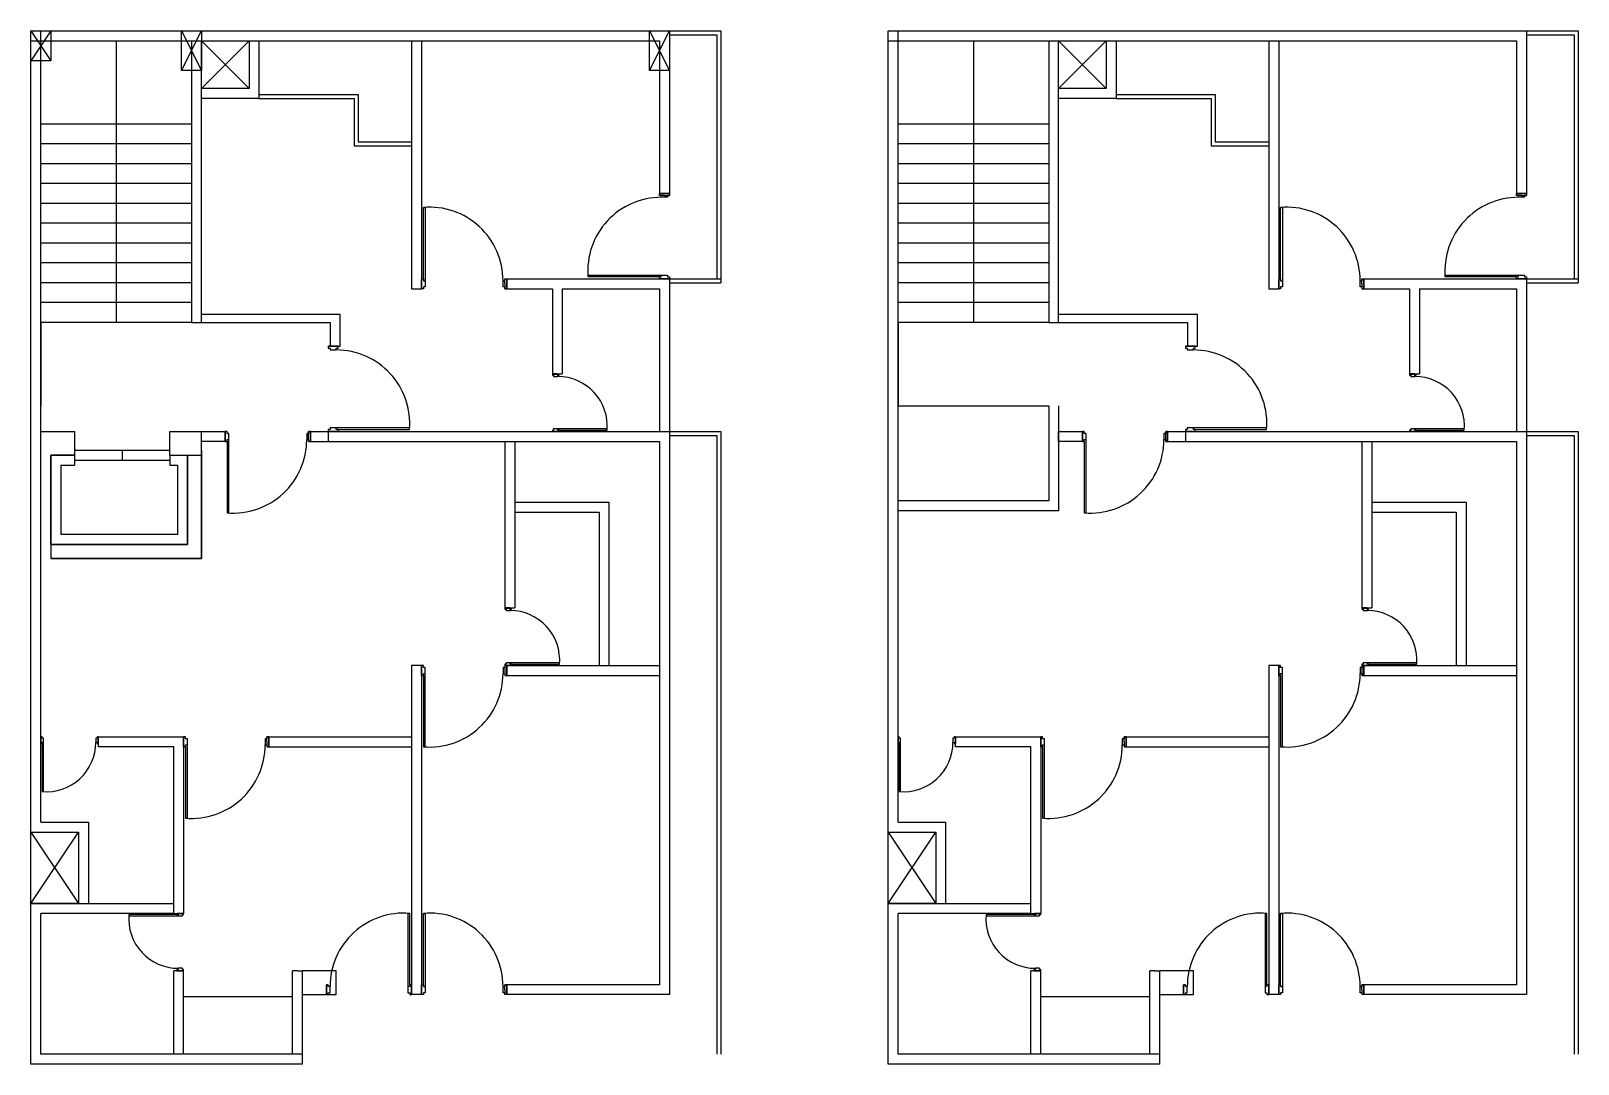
# Model space of a CAD drawing. Header units: inches. Extents: x -1 to 3117, y -477 to 446.
# Drawn here: x 940 to 1721, y -202 to 319 of the extents above; entities that cross this region are included whole.
import ezdxf

# ---------------------------------------------------------------- set-up
doc = ezdxf.new("R2010")
doc.units = ezdxf.units.IN
doc.header["$MEASUREMENT"] = 0

msp = doc.modelspace()

# ---------------------------------------------------------------- linework, layer by layer
for p, q in [((940.35, -201.76), (940.35, 319.24)), ((940.35, 319.24), (1288.35, 319.24)), ((940.35, 319.24), (950.35, 319.24)), ((940.35, 304.24), (940.35, 319.24)), ((950.35, 319.24), (940.35, 304.24)), ((940.35, 319.24), (950.35, 304.24)), ((940.35, 314.24), (1257.35, 314.24)), ((945.35, -79.76), (945.35, 319.24)), ((945.35, 314.24), (1021.35, 314.24)), ((950.35, 319.24), (950.35, 304.24)), ((983.35, 314.24), (983.35, 172.24)), ((1016.35, 319.24), (1026.35, 319.24)), ((1016.35, 299.24), (1016.35, 319.24)), ((1016.35, 319.24), (1026.35, 299.24)), ((1016.35, 299.24), (1026.35, 319.24)), ((1021.35, 314.24), (1021.35, 172.24)), ((1026.35, 319.24), (1026.35, 299.24)), ((1026.35, 172.24), (1026.35, 314.24)), ((1026.35, 314.24), (1050.35, 314.24)), ((1026.35, 290.24), (1026.35, 314.24)), ((1026.35, 290.24), (1050.35, 314.24)), ((1026.35, 314.24), (1050.35, 290.24)), ((1050.35, 314.24), (1050.35, 290.24)), ((1055.35, 314.24), (1055.35, 285.24)), ((1132.35, 314.24), (1132.35, 189.24)), ((1137.35, 314.24), (1137.35, 194.24)), ((1252.35, 319.24), (1262.35, 319.24)), ((1252.35, 299.24), (1252.35, 319.24)), ((1252.35, 319.24), (1262.35, 299.24)), ((1252.35, 299.24), (1262.35, 319.24)), ((1257.35, 314.24), (1257.35, 236.24)), ((1262.35, 319.24), (1262.35, 236.24)), ((1262.35, 319.24), (1262.35, 299.24)), ((1262.35, 317.24), (1286.35, 317.24)), ((1286.35, 317.24), (1286.35, 194.24)), ((1288.35, 319.24), (1288.35, 192.24)), ((1372.69, -201.76), (1372.69, 319.24)), ((1372.69, 319.24), (1720.69, 319.24)), ((1372.69, 314.24), (1689.69, 314.24)), ((1377.69, -79.76), (1377.69, 319.24)), ((1377.69, 314.24), (1453.69, 314.24)), ((1415.69, 314.24), (1415.69, 172.24)), ((1453.69, 314.24), (1453.69, 172.24)), ((1458.69, 172.24), (1458.69, 314.24)), ((1458.69, 314.24), (1482.69, 314.24)), ((1458.69, 290.24), (1458.69, 314.24)), ((1458.69, 290.24), (1482.69, 314.24)), ((1458.69, 314.24), (1482.69, 290.24)), ((1482.69, 314.24), (1482.69, 290.24)), ((1487.69, 314.24), (1487.69, 285.24)), ((1564.69, 314.24), (1564.69, 189.24)), ((1569.69, 314.24), (1569.69, 194.24)), ((1689.69, 314.24), (1689.69, 236.24)), ((1694.69, 319.24), (1694.69, 236.24)), ((1694.69, 317.24), (1718.69, 317.24)), ((1718.69, 317.24), (1718.69, 194.24)), ((1720.69, 319.24), (1720.69, 192.24)), ((950.35, 304.24), (940.35, 304.24)), ((1026.35, 299.24), (1016.35, 299.24)), ((1262.35, 299.24), (1252.35, 299.24)), ((1050.35, 290.24), (1026.35, 290.24)), ((1482.69, 290.24), (1458.69, 290.24)), ((1055.35, 285.24), (1026.35, 285.24)), ((1055.35, 287.24), (1105.35, 287.24)), ((1055.35, 285.24), (1103.35, 285.24)), ((1103.35, 285.24), (1103.35, 261.24)), ((1105.35, 287.24), (1105.35, 263.24)), ((1487.69, 285.24), (1458.69, 285.24)), ((1487.69, 287.24), (1537.69, 287.24)), ((1487.69, 285.24), (1535.69, 285.24)), ((1535.69, 285.24), (1535.69, 261.24)), ((1537.69, 287.24), (1537.69, 263.24)), ((1021.35, 272.24), (945.35, 272.24)), ((1453.69, 272.24), (1377.69, 272.24)), ((1021.35, 262.24), (945.35, 262.24)), ((1103.35, 261.24), (1132.35, 261.24)), ((1105.35, 263.24), (1132.35, 263.24)), ((1453.69, 262.24), (1377.69, 262.24)), ((1535.69, 261.24), (1564.69, 261.24)), ((1537.69, 263.24), (1564.69, 263.24)), ((1021.35, 252.24), (945.35, 252.24)), ((1453.69, 252.24), (1377.69, 252.24)), ((1021.35, 242.24), (945.35, 242.24)), ((1453.69, 242.24), (1377.69, 242.24)), ((1259.85, 236.24), (1257.35, 236.24)), ((1259.85, 236.24), (1262.35, 236.24)), ((1692.19, 236.24), (1689.69, 236.24)), ((1692.19, 236.24), (1694.69, 236.24)), ((1021.35, 232.24), (945.35, 232.24)), ((1453.69, 232.24), (1377.69, 232.24)), ((1021.35, 222.24), (945.35, 222.24)), ((1453.69, 222.24), (1377.69, 222.24)), ((1021.35, 212.24), (945.35, 212.24)), ((1453.69, 212.24), (1377.69, 212.24)), ((1021.35, 202.24), (945.35, 202.24)), ((1453.69, 202.24), (1377.69, 202.24)), ((1021.35, 192.24), (945.35, 192.24)), ((1132.35, 189.24), (1137.35, 189.24)), ((1137.35, 194.24), (1137.35, 189.24)), ((1179.35, 194.24), (1257.35, 194.24)), ((1179.35, 191.74), (1179.35, 194.24)), ((1179.35, 191.74), (1179.35, 189.24)), ((1179.35, 189.24), (1203.35, 189.24)), ((1203.35, 189.24), (1203.35, 146.24)), ((1208.35, 189.24), (1257.35, 189.24)), ((1208.35, 189.24), (1208.35, 146.24)), ((1257.35, 194.24), (1288.35, 194.24)), ((1257.35, 189.24), (1257.35, 117.24)), ((1262.35, 194.24), (1262.35, -166.76)), ((1262.35, 192.24), (1288.35, 192.24)), ((1453.69, 192.24), (1377.69, 192.24)), ((1564.69, 189.24), (1569.69, 189.24)), ((1569.69, 194.24), (1569.69, 189.24)), ((1611.69, 194.24), (1689.69, 194.24)), ((1611.69, 191.74), (1611.69, 194.24)), ((1611.69, 191.74), (1611.69, 189.24)), ((1611.69, 189.24), (1635.69, 189.24)), ((1635.69, 189.24), (1635.69, 146.24)), ((1640.69, 189.24), (1689.69, 189.24)), ((1640.69, 189.24), (1640.69, 146.24)), ((1689.69, 194.24), (1720.69, 194.24)), ((1689.69, 189.24), (1689.69, 117.24)), ((1694.69, 194.24), (1694.69, -166.76)), ((1694.69, 192.24), (1720.69, 192.24)), ((1021.35, 182.24), (945.35, 182.24)), ((1453.69, 182.24), (1377.69, 182.24)), ((1021.35, 172.24), (945.35, 172.24)), ((945.35, 172.24), (945.35, 130.24)), ((1021.35, 172.24), (1026.35, 172.24)), ((1096.35, 176.24), (1026.35, 176.24)), ((1026.35, 172.24), (1091.35, 172.24)), ((1091.35, 172.24), (1091.35, 160.24)), ((1096.35, 160.24), (1096.35, 176.24)), ((1453.69, 172.24), (1377.69, 172.24)), ((1377.69, 172.24), (1377.69, 130.24)), ((1453.69, 172.24), (1458.69, 172.24)), ((1528.69, 176.24), (1458.69, 176.24)), ((1458.69, 172.24), (1523.69, 172.24)), ((1523.69, 172.24), (1523.69, 160.24)), ((1528.69, 160.24), (1528.69, 176.24)), ((1091.35, 160.24), (1096.35, 160.24)), ((1523.69, 160.24), (1528.69, 160.24)), ((1205.85, 146.24), (1203.35, 146.24)), ((1203.35, 146.2), (1206.72, 146.2)), ((1203.35, 146.2), (1203.35, 145.57)), ((1203.35, 145.57), (1203.98, 145.57)), ((1206.72, 146.2), (1203.54, 146.2)), ((1203.98, 145.57), (1203.98, 144.93)), ((1203.98, 144.93), (1206.08, 144.93)), ((1205.85, 146.24), (1208.35, 146.24)), ((1206.08, 144.93), (1206.08, 145.57)), ((1206.08, 145.57), (1206.72, 145.57)), ((1206.72, 145.57), (1206.72, 146.2)), ((1638.19, 146.24), (1635.69, 146.24)), ((1635.69, 146.2), (1639.06, 146.2)), ((1635.69, 146.2), (1635.69, 145.57)), ((1635.69, 145.57), (1636.33, 145.57)), ((1639.06, 146.2), (1635.89, 146.2)), ((1636.33, 145.57), (1636.33, 144.93)), ((1636.33, 144.93), (1638.43, 144.93)), ((1638.19, 146.24), (1640.69, 146.24)), ((1638.43, 144.93), (1638.43, 145.57)), ((1638.43, 145.57), (1639.06, 145.57)), ((1639.06, 145.57), (1639.06, 146.2)), ((1377.69, 130.24), (1453.69, 130.24)), ((1453.69, 130.24), (1453.69, 82.24)), ((1458.69, 130.24), (1458.69, 77.24)), ((945.35, 117.24), (962.35, 117.24)), ((962.35, 117.24), (962.35, 105.24)), ((1010.32, 105.24), (1010.32, 117.24)), ((1010.32, 117.24), (1019.35, 117.24)), ((1019.35, 117.24), (1026.35, 117.24)), ((1026.35, 117.24), (1038.35, 117.24)), ((1038.35, 117.24), (1038.35, 112.24)), ((1080.35, 117.24), (1288.35, 117.24)), ((1080.35, 112.24), (1080.35, 117.24)), ((1090.26, 117.24), (1090.26, 112.24)), ((1203.98, 117.87), (1203.35, 117.87)), ((1203.35, 117.87), (1203.35, 117.24)), ((1208.35, 117.24), (1203.35, 117.24)), ((1206.72, 117.24), (1203.35, 117.24)), ((1203.35, 117.24), (1206.52, 117.24)), ((1206.08, 118.51), (1203.98, 118.51)), ((1203.98, 118.51), (1203.98, 117.87)), ((1206.08, 117.87), (1206.08, 118.51)), ((1230.97, 118.51), (1206.08, 118.51)), ((1206.72, 117.87), (1206.08, 117.87)), ((1206.72, 117.24), (1206.72, 117.87)), ((1206.72, 117.87), (1230.97, 117.87)), ((1230.97, 117.87), (1230.97, 118.51)), ((1288.35, 117.24), (1288.35, -196.76)), ((1458.69, 112.24), (1458.69, 117.24)), ((1458.69, 117.24), (1470.69, 117.24)), ((1470.69, 117.24), (1470.69, 112.24)), ((1512.69, 117.24), (1720.69, 117.24)), ((1512.69, 112.24), (1512.69, 117.24)), ((1522.61, 117.24), (1522.61, 112.24)), ((1636.33, 117.87), (1635.69, 117.87)), ((1635.69, 117.87), (1635.69, 117.24)), ((1640.69, 117.24), (1635.69, 117.24)), ((1639.06, 117.24), (1635.69, 117.24)), ((1635.69, 117.24), (1638.87, 117.24)), ((1638.43, 118.51), (1636.33, 118.51)), ((1636.33, 118.51), (1636.33, 117.87)), ((1638.43, 117.87), (1638.43, 118.51)), ((1663.31, 118.51), (1638.43, 118.51)), ((1639.06, 117.87), (1638.43, 117.87)), ((1639.06, 117.24), (1639.06, 117.87)), ((1639.06, 117.87), (1663.31, 117.87)), ((1663.31, 117.87), (1663.31, 118.51)), ((1720.69, 117.24), (1720.69, -196.76)), ((1038.35, 112.24), (1026.35, 112.24)), ((1080.35, 112.24), (1257.35, 112.24)), ((1179.35, 112.24), (1179.35, 28.24)), ((1184.35, 112.24), (1184.35, 28.24)), ((1257.35, 112.24), (1257.35, -161.76)), ((1262.35, 115.24), (1286.35, 115.24)), ((1286.35, 115.24), (1286.35, -196.76)), ((1470.69, 112.24), (1458.69, 112.24)), ((1512.69, 112.24), (1689.69, 112.24)), ((1611.69, 112.24), (1611.69, 28.24)), ((1616.69, 112.24), (1616.69, 28.24)), ((1689.69, 112.24), (1689.69, -161.76)), ((1694.69, 115.24), (1718.69, 115.24)), ((1718.69, 115.24), (1718.69, -196.76)), ((962.35, 105.24), (950.35, 105.24)), ((962.35, 107.87), (1010.32, 107.87)), ((962.35, 105.24), (962.35, 100.24)), ((962.35, 102.74), (1010.32, 102.74)), ((986.33, 107.87), (986.33, 102.74)), ((1010.32, 105.24), (1026.35, 105.24)), ((1010.32, 105.24), (1010.32, 100.24)), ((1019.35, 60.23), (1019.35, 105.24)), ((1026.35, 107.87), (1026.35, 53.23)), ((955.35, 100.24), (962.35, 100.24)), ((955.35, 100.24), (955.35, 65.23)), ((1010.32, 100.24), (1014.35, 100.24)), ((1014.35, 100.24), (1014.35, 65.23)), ((1453.69, 82.24), (1377.69, 82.24)), ((1458.69, 77.24), (1377.69, 77.24)), ((1014.35, 65.23), (955.35, 65.23)), ((950.35, 60.23), (1019.35, 60.23)), ((1026.35, 53.23), (950.35, 53.23)), ((1181.85, 28.24), (1179.35, 28.24)), ((1179.35, 28.2), (1182.72, 28.2)), ((1179.35, 28.2), (1179.35, 27.57)), ((1179.35, 27.57), (1179.98, 27.57)), ((1182.72, 28.2), (1179.54, 28.2)), ((1179.98, 27.57), (1179.98, 26.93)), ((1179.98, 26.93), (1182.08, 26.93)), ((1181.85, 28.24), (1184.35, 28.24)), ((1182.08, 26.93), (1182.08, 27.57)), ((1182.08, 27.57), (1182.72, 27.57)), ((1182.72, 27.57), (1182.72, 28.2)), ((1614.19, 28.24), (1611.69, 28.24)), ((1611.69, 28.2), (1615.06, 28.2)), ((1611.69, 28.2), (1611.69, 27.57)), ((1611.69, 27.57), (1612.33, 27.57)), ((1615.06, 28.2), (1611.89, 28.2)), ((1612.33, 27.57), (1612.33, 26.93)), ((1612.33, 26.93), (1614.43, 26.93)), ((1614.19, 28.24), (1616.69, 28.24)), ((1614.43, 26.93), (1614.43, 27.57)), ((1614.43, 27.57), (1615.06, 27.57)), ((1615.06, 27.57), (1615.06, 28.2)), ((1182.08, 0.51), (1179.98, 0.51)), ((1179.98, 0.51), (1179.98, -0.13)), ((1182.08, -0.13), (1182.08, 0.51)), ((1206.97, 0.51), (1182.08, 0.51)), ((1206.97, -0.13), (1206.97, 0.51)), ((1614.43, 0.51), (1612.33, 0.51)), ((1612.33, 0.51), (1612.33, -0.13)), ((1614.43, -0.13), (1614.43, 0.51)), ((1639.31, 0.51), (1614.43, 0.51)), ((1639.31, -0.13), (1639.31, 0.51)), ((1132.35, -0.76), (1132.35, -166.76)), ((1137.35, -0.76), (1132.35, -0.76)), ((1137.35, -0.76), (1137.35, -166.76)), ((1179.98, -0.13), (1179.35, -0.13)), ((1179.35, -0.13), (1179.35, -0.76)), ((1179.35, -0.76), (1257.35, -0.76)), ((1179.35, -0.76), (1179.35, -5.76)), ((1182.72, -0.76), (1179.35, -0.76)), ((1179.35, -0.76), (1182.52, -0.76)), ((1179.35, -5.76), (1257.35, -5.76)), ((1182.72, -0.13), (1182.08, -0.13)), ((1182.72, -0.76), (1182.72, -0.13)), ((1182.72, -0.13), (1206.97, -0.13)), ((1564.69, -0.76), (1564.69, -166.76)), ((1569.69, -0.76), (1564.69, -0.76)), ((1569.69, -0.76), (1569.69, -166.76)), ((1612.33, -0.13), (1611.69, -0.13)), ((1611.69, -0.13), (1611.69, -0.76)), ((1611.69, -0.76), (1689.69, -0.76)), ((1611.69, -0.76), (1611.69, -5.76)), ((1615.06, -0.76), (1611.69, -0.76)), ((1611.69, -0.76), (1614.87, -0.76)), ((1611.69, -5.76), (1689.69, -5.76)), ((1615.06, -0.13), (1614.43, -0.13)), ((1615.06, -0.76), (1615.06, -0.13)), ((1615.06, -0.13), (1639.31, -0.13)), ((945.35, -40.13), (945.35, -36.76)), ((945.98, -36.76), (945.35, -36.76)), ((945.35, -36.76), (945.35, -39.94)), ((945.98, -37.4), (945.98, -36.76)), ((946.62, -37.4), (945.98, -37.4)), ((946.62, -39.5), (946.62, -37.4)), ((973.68, -37.4), (973.04, -37.4)), ((973.04, -37.4), (973.04, -39.5)), ((974.31, -36.76), (973.68, -36.76)), ((973.68, -36.76), (973.68, -37.4)), ((974.31, -36.76), (974.31, -40.13)), ((974.31, -40.13), (974.31, -36.96)), ((974.35, -36.76), (1017.35, -36.76)), ((974.35, -41.76), (974.35, -36.76)), ((1017.35, -36.76), (1017.35, -125.76)), ((1059.35, -36.76), (1132.35, -36.76)), ((1059.35, -39.26), (1059.35, -36.76)), ((1377.69, -40.13), (1377.69, -36.76)), ((1378.33, -36.76), (1377.69, -36.76)), ((1377.69, -36.76), (1377.69, -39.94)), ((1378.33, -37.4), (1378.33, -36.76)), ((1378.96, -37.4), (1378.33, -37.4)), ((1378.96, -39.5), (1378.96, -37.4)), ((1406.02, -37.4), (1405.39, -37.4)), ((1405.39, -37.4), (1405.39, -39.5)), ((1406.66, -36.76), (1406.02, -36.76)), ((1406.02, -36.76), (1406.02, -37.4)), ((1406.66, -36.76), (1406.66, -40.13)), ((1406.66, -40.13), (1406.66, -36.96)), ((1406.69, -36.76), (1449.69, -36.76)), ((1406.69, -41.76), (1406.69, -36.76)), ((1449.69, -36.76), (1449.69, -125.76)), ((1491.69, -36.76), (1564.69, -36.76)), ((1491.69, -39.26), (1491.69, -36.76)), ((945.35, -40.13), (945.98, -40.13)), ((945.98, -40.13), (945.98, -39.5)), ((945.98, -39.5), (946.62, -39.5)), ((945.98, -40.13), (945.98, -64.38)), ((946.62, -64.38), (946.62, -39.5)), ((973.04, -39.5), (973.68, -39.5)), ((973.68, -39.5), (973.68, -40.13)), ((973.68, -40.13), (974.31, -40.13)), ((1012.35, -41.76), (974.35, -41.76)), ((1012.35, -125.76), (1012.35, -41.76)), ((1059.35, -39.26), (1059.35, -41.76)), ((1059.35, -41.76), (1132.35, -41.76)), ((1377.69, -40.13), (1378.33, -40.13)), ((1378.33, -40.13), (1378.33, -39.5)), ((1378.33, -39.5), (1378.96, -39.5)), ((1378.33, -40.13), (1378.33, -64.38)), ((1378.96, -64.38), (1378.96, -39.5)), ((1405.39, -39.5), (1406.02, -39.5)), ((1406.02, -39.5), (1406.02, -40.13)), ((1406.02, -40.13), (1406.66, -40.13)), ((1444.69, -41.76), (1406.69, -41.76)), ((1444.69, -125.76), (1444.69, -41.76)), ((1491.69, -39.26), (1491.69, -41.76)), ((1491.69, -41.76), (1564.69, -41.76)), ((945.98, -64.38), (946.62, -64.38)), ((1378.33, -64.38), (1378.96, -64.38)), ((940.35, -84.76), (964.35, -84.76)), ((940.35, -120.76), (940.35, -84.76)), ((940.35, -84.76), (940.35, -84.76)), ((940.35, -84.76), (964.35, -120.76)), ((940.35, -120.76), (964.35, -84.76)), ((945.35, -79.76), (969.35, -79.76)), ((964.35, -84.76), (964.35, -120.76)), ((969.35, -79.76), (969.35, -120.76)), ((1372.69, -84.76), (1396.69, -84.76)), ((1372.69, -120.76), (1372.69, -84.76)), ((1372.69, -84.76), (1372.69, -84.76)), ((1372.69, -84.76), (1396.69, -120.76)), ((1372.69, -120.76), (1396.69, -84.76)), ((1377.69, -79.76), (1401.69, -79.76)), ((1396.69, -84.76), (1396.69, -120.76)), ((1401.69, -79.76), (1401.69, -120.76)), ((940.35, -120.76), (964.35, -120.76)), ((964.35, -120.76), (940.35, -120.76)), ((964.35, -120.76), (1012.35, -120.76)), ((1372.69, -120.76), (1396.69, -120.76)), ((1396.69, -120.76), (1372.69, -120.76)), ((1396.69, -120.76), (1444.69, -120.76)), ((945.35, -196.76), (945.35, -125.76)), ((1012.35, -125.76), (945.35, -125.76)), ((1013.98, -126.4), (989.73, -126.4)), ((989.73, -126.4), (989.73, -127.03)), ((989.73, -127.03), (1014.61, -127.03)), ((1012.35, -125.76), (1017.35, -125.76)), ((1013.98, -125.76), (1017.35, -125.76)), ((1013.98, -125.76), (1013.98, -126.4)), ((1013.98, -126.4), (1014.61, -126.4)), ((1017.35, -125.76), (1014.17, -125.76)), ((1014.61, -126.4), (1014.61, -127.03)), ((1014.61, -127.03), (1016.71, -127.03)), ((1016.71, -127.03), (1016.71, -126.4)), ((1016.71, -126.4), (1017.35, -126.4)), ((1017.35, -126.4), (1017.35, -125.76)), ((1377.69, -196.76), (1377.69, -125.76)), ((1444.69, -125.76), (1377.69, -125.76)), ((1446.32, -126.4), (1422.07, -126.4)), ((1422.07, -126.4), (1422.07, -127.03)), ((1422.07, -127.03), (1446.96, -127.03)), ((1444.69, -125.76), (1449.69, -125.76)), ((1446.32, -125.76), (1449.69, -125.76)), ((1446.32, -125.76), (1446.32, -126.4)), ((1446.32, -126.4), (1446.96, -126.4)), ((1449.69, -125.76), (1446.52, -125.76)), ((1446.96, -126.4), (1446.96, -127.03)), ((1446.96, -127.03), (1449.06, -127.03)), ((1449.06, -127.03), (1449.06, -126.4)), ((1449.06, -126.4), (1449.69, -126.4)), ((1449.69, -126.4), (1449.69, -125.76)), ((1012.35, -196.76), (1012.35, -154.76)), ((1014.85, -154.76), (1012.35, -154.76)), ((1014.61, -154.1), (1013.98, -154.1)), ((1013.98, -154.1), (1013.98, -154.73)), ((1017.35, -154.73), (1013.98, -154.73)), ((1013.98, -154.73), (1017.15, -154.73)), ((1016.71, -153.46), (1014.61, -153.46)), ((1014.61, -153.46), (1014.61, -154.1)), ((1014.85, -154.76), (1017.35, -154.76)), ((1016.71, -154.1), (1016.71, -153.46)), ((1017.35, -154.1), (1016.71, -154.1)), ((1017.35, -154.73), (1017.35, -154.1)), ((1017.35, -196.76), (1017.35, -154.76)), ((1072.35, -196.76), (1072.35, -154.76)), ((1074.85, -154.76), (1072.35, -154.76)), ((1074.85, -154.76), (1077.35, -154.76)), ((1077.35, -201.76), (1077.35, -154.76)), ((1094.35, -154.76), (1077.35, -154.76)), ((1094.35, -166.76), (1094.35, -154.76)), ((1444.69, -196.76), (1444.69, -154.76)), ((1447.19, -154.76), (1444.69, -154.76)), ((1446.96, -154.1), (1446.32, -154.1)), ((1446.32, -154.1), (1446.32, -154.73)), ((1449.69, -154.73), (1446.32, -154.73)), ((1446.32, -154.73), (1449.5, -154.73)), ((1449.06, -153.46), (1446.96, -153.46)), ((1446.96, -153.46), (1446.96, -154.1)), ((1447.19, -154.76), (1449.69, -154.76)), ((1449.06, -154.1), (1449.06, -153.46)), ((1449.69, -154.1), (1449.06, -154.1)), ((1449.69, -154.73), (1449.69, -154.1)), ((1449.69, -196.76), (1449.69, -154.76)), ((1504.69, -196.76), (1504.69, -154.76)), ((1507.19, -154.76), (1504.69, -154.76)), ((1507.19, -154.76), (1509.69, -154.76)), ((1509.69, -201.76), (1509.69, -154.76)), ((1526.69, -154.76), (1509.69, -154.76)), ((1526.69, -166.76), (1526.69, -154.76)), ((1257.35, -161.76), (1179.35, -161.76)), ((1179.35, -164.26), (1179.35, -161.76)), ((1689.69, -161.76), (1611.69, -161.76)), ((1611.69, -164.26), (1611.69, -161.76)), ((1017.35, -167.66), (1072.35, -167.66)), ((1077.35, -166.76), (1094.35, -166.76)), ((1137.35, -166.76), (1132.35, -166.76)), ((1179.35, -164.26), (1179.35, -166.76)), ((1262.35, -166.76), (1179.35, -166.76)), ((1449.69, -167.66), (1504.69, -167.66)), ((1509.69, -166.76), (1526.69, -166.76)), ((1569.69, -166.76), (1564.69, -166.76)), ((1611.69, -164.26), (1611.69, -166.76)), ((1694.69, -166.76), (1611.69, -166.76)), ((1077.35, -201.76), (940.35, -201.76)), ((1077.35, -196.76), (945.35, -196.76)), ((1509.69, -201.76), (1372.69, -201.76)), ((1509.69, -196.76), (1377.69, -196.76))]:
    msp.add_line(p, q)
at = {"color": 32, "true_color": 0xcd6928}
for p, q in [((1262.35, 237.24), (1257.35, 237.24)), ((1257.35, 236.29), (1257.35, 237.24)), ((1257.35, 237.24), (1262.06, 237.24)), ((1258.29, 236.29), (1257.35, 236.29)), ((1258.29, 235.35), (1258.29, 236.29)), ((1261.4, 235.35), (1258.29, 235.35)), ((1262.35, 236.29), (1261.4, 236.29)), ((1261.4, 236.29), (1261.4, 235.35)), ((1262.35, 237.24), (1262.35, 236.29)), ((1694.69, 237.24), (1689.69, 237.24)), ((1689.69, 236.29), (1689.69, 237.24)), ((1689.69, 237.24), (1694.4, 237.24)), ((1690.63, 236.29), (1689.69, 236.29)), ((1690.63, 235.35), (1690.63, 236.29)), ((1693.75, 235.35), (1690.63, 235.35)), ((1694.69, 236.29), (1693.75, 236.29)), ((1693.75, 236.29), (1693.75, 235.35)), ((1694.69, 237.24), (1694.69, 236.29)), ((1138.29, 194.24), (1138.29, 230.24)), ((1138.29, 230.24), (1139.23, 230.24)), ((1139.23, 230.24), (1139.23, 193.29)), ((1570.63, 194.24), (1570.63, 230.24)), ((1570.63, 230.24), (1571.58, 230.24)), ((1571.58, 230.24), (1571.58, 193.29)), ((1221.35, 195.18), (1221.35, 196.12)), ((1221.35, 196.12), (1258.29, 196.12)), ((1257.35, 195.18), (1221.35, 195.18)), ((1257.35, 194.24), (1257.35, 195.18)), ((1257.35, 195.18), (1258.29, 195.18)), ((1258.29, 195.18), (1258.29, 196.12)), ((1258.29, 196.12), (1261.4, 196.12)), ((1261.4, 196.12), (1261.4, 195.18)), ((1261.4, 195.18), (1262.35, 195.18)), ((1262.35, 195.18), (1262.35, 194.24)), ((1653.69, 195.18), (1653.69, 196.12)), ((1653.69, 196.12), (1690.63, 196.12)), ((1689.69, 195.18), (1653.69, 195.18)), ((1689.69, 194.24), (1689.69, 195.18)), ((1689.69, 195.18), (1690.63, 195.18)), ((1690.63, 195.18), (1690.63, 196.12)), ((1690.63, 196.12), (1693.75, 196.12)), ((1693.75, 196.12), (1693.75, 195.18)), ((1693.75, 195.18), (1694.69, 195.18)), ((1694.69, 195.18), (1694.69, 194.24)), ((1137.35, 194.24), (1137.35, 189.24)), ((1137.35, 194.24), (1138.29, 194.24)), ((1137.35, 189.24), (1137.35, 193.95)), ((1138.29, 189.24), (1137.35, 189.24)), ((1138.29, 194.24), (1138.29, 193.29)), ((1138.29, 193.29), (1139.23, 193.29)), ((1139.23, 190.18), (1138.29, 190.18)), ((1138.29, 190.18), (1138.29, 189.24)), ((1139.23, 193.29), (1139.23, 190.18)), ((1178.46, 190.18), (1178.46, 193.29)), ((1178.46, 193.29), (1179.4, 193.29)), ((1179.4, 190.18), (1178.46, 190.18)), ((1179.4, 193.29), (1179.4, 194.24)), ((1179.4, 194.24), (1180.35, 194.24)), ((1179.4, 189.24), (1179.4, 190.18)), ((1180.35, 189.24), (1179.4, 189.24)), ((1180.35, 189.24), (1180.35, 194.24)), ((1180.35, 194.24), (1180.35, 189.52)), ((1257.35, 194.24), (1262.35, 194.24)), ((1262.35, 194.24), (1257.63, 194.24)), ((1569.69, 194.24), (1569.69, 189.24)), ((1569.69, 194.24), (1570.63, 194.24)), ((1569.69, 189.24), (1569.69, 193.95)), ((1570.63, 189.24), (1569.69, 189.24)), ((1570.63, 194.24), (1570.63, 193.29)), ((1570.63, 193.29), (1571.58, 193.29)), ((1571.58, 190.18), (1570.63, 190.18)), ((1570.63, 190.18), (1570.63, 189.24)), ((1571.58, 193.29), (1571.58, 190.18)), ((1610.81, 190.18), (1610.81, 193.29)), ((1610.81, 193.29), (1611.75, 193.29)), ((1611.75, 190.18), (1610.81, 190.18)), ((1611.75, 193.29), (1611.75, 194.24)), ((1611.75, 194.24), (1612.69, 194.24)), ((1611.75, 189.24), (1611.75, 190.18)), ((1612.69, 189.24), (1611.75, 189.24)), ((1612.69, 189.24), (1612.69, 194.24)), ((1612.69, 194.24), (1612.69, 189.52)), ((1689.69, 194.24), (1694.69, 194.24)), ((1694.69, 194.24), (1689.98, 194.24)), ((1090.26, 160.24), (1095.26, 160.24)), ((1090.26, 160.24), (1090.26, 159.29)), ((1090.26, 159.29), (1091.2, 159.29)), ((1095.26, 160.24), (1090.55, 160.24)), ((1091.2, 159.29), (1091.2, 158.35)), ((1091.2, 158.35), (1094.32, 158.35)), ((1094.32, 158.35), (1094.32, 159.29)), ((1094.32, 159.29), (1095.26, 159.29)), ((1095.26, 159.29), (1095.26, 160.24)), ((1522.61, 160.24), (1527.61, 160.24)), ((1522.61, 160.24), (1522.61, 159.29)), ((1522.61, 159.29), (1523.55, 159.29)), ((1527.61, 160.24), (1522.89, 160.24)), ((1523.55, 159.29), (1523.55, 158.35)), ((1523.55, 158.35), (1526.66, 158.35)), ((1526.66, 158.35), (1526.66, 159.29)), ((1526.66, 159.29), (1527.61, 159.29)), ((1527.61, 159.29), (1527.61, 160.24)), ((1038.35, 112.24), (1038.35, 117.24)), ((1039.29, 117.24), (1038.35, 117.24)), ((1038.35, 117.24), (1038.35, 112.52)), ((1039.29, 116.29), (1039.29, 117.24)), ((1081.35, 117.24), (1080.4, 117.24)), ((1080.4, 117.24), (1080.4, 116.29)), ((1081.35, 117.24), (1081.35, 112.24)), ((1091.2, 118.18), (1090.26, 118.18)), ((1090.26, 118.18), (1090.26, 117.24)), ((1095.26, 117.24), (1090.26, 117.24)), ((1090.26, 117.24), (1094.97, 117.24)), ((1094.32, 119.12), (1091.2, 119.12)), ((1091.2, 119.12), (1091.2, 118.18)), ((1094.32, 118.18), (1094.32, 119.12)), ((1131.26, 119.12), (1094.32, 119.12)), ((1095.26, 118.18), (1094.32, 118.18)), ((1095.26, 117.24), (1095.26, 118.18)), ((1095.26, 118.18), (1131.26, 118.18)), ((1131.26, 118.18), (1131.26, 119.12)), ((1470.69, 112.24), (1470.69, 117.24)), ((1471.63, 117.24), (1470.69, 117.24)), ((1470.69, 117.24), (1470.69, 112.52)), ((1471.63, 116.29), (1471.63, 117.24)), ((1513.69, 117.24), (1512.75, 117.24)), ((1512.75, 117.24), (1512.75, 116.29)), ((1513.69, 117.24), (1513.69, 112.24)), ((1523.55, 118.18), (1522.61, 118.18)), ((1522.61, 118.18), (1522.61, 117.24)), ((1527.61, 117.24), (1522.61, 117.24)), ((1522.61, 117.24), (1527.32, 117.24)), ((1526.66, 119.12), (1523.55, 119.12)), ((1523.55, 119.12), (1523.55, 118.18)), ((1526.66, 118.18), (1526.66, 119.12)), ((1563.61, 119.12), (1526.66, 119.12)), ((1527.61, 118.18), (1526.66, 118.18)), ((1527.61, 117.24), (1527.61, 118.18)), ((1527.61, 118.18), (1563.61, 118.18)), ((1563.61, 118.18), (1563.61, 119.12)), ((1038.35, 112.24), (1039.29, 112.24)), ((1040.23, 116.29), (1039.29, 116.29)), ((1039.29, 112.24), (1039.29, 113.18)), ((1039.29, 113.18), (1040.23, 113.18)), ((1039.29, 112.24), (1039.29, 76.24)), ((1040.23, 113.18), (1040.23, 116.29)), ((1040.23, 76.24), (1040.23, 113.18)), ((1080.4, 116.29), (1079.46, 116.29)), ((1079.46, 116.29), (1079.46, 113.18)), ((1079.46, 113.18), (1080.4, 113.18)), ((1080.4, 113.18), (1080.4, 112.24)), ((1080.4, 112.24), (1081.35, 112.24)), ((1081.35, 112.24), (1081.35, 116.95)), ((1470.69, 112.24), (1471.63, 112.24)), ((1472.58, 116.29), (1471.63, 116.29)), ((1471.63, 112.24), (1471.63, 113.18)), ((1471.63, 113.18), (1472.58, 113.18)), ((1471.63, 112.24), (1471.63, 76.24)), ((1472.58, 113.18), (1472.58, 116.29)), ((1472.58, 76.24), (1472.58, 113.18)), ((1512.75, 116.29), (1511.81, 116.29)), ((1511.81, 116.29), (1511.81, 113.18)), ((1511.81, 113.18), (1512.75, 113.18)), ((1512.75, 113.18), (1512.75, 112.24)), ((1512.75, 112.24), (1513.69, 112.24)), ((1513.69, 112.24), (1513.69, 116.95)), ((1039.29, 76.24), (1040.23, 76.24)), ((1471.63, 76.24), (1472.58, 76.24)), ((1137.35, -5.76), (1137.35, -0.76)), ((1138.29, -0.76), (1137.35, -0.76)), ((1137.35, -0.76), (1137.35, -5.48)), ((1137.35, -5.76), (1138.29, -5.76)), ((1138.29, -1.71), (1138.29, -0.76)), ((1139.23, -1.71), (1138.29, -1.71)), ((1138.29, -5.76), (1138.29, -4.82)), ((1138.29, -4.82), (1139.23, -4.82)), ((1138.29, -5.76), (1138.29, -41.76)), ((1139.23, -4.82), (1139.23, -1.71)), ((1139.23, -41.76), (1139.23, -4.82)), ((1179.4, -1.71), (1178.46, -1.71)), ((1178.46, -1.71), (1178.46, -4.82)), ((1178.46, -4.82), (1179.4, -4.82)), ((1180.35, -0.76), (1179.4, -0.76)), ((1179.4, -0.76), (1179.4, -1.71)), ((1179.4, -4.82), (1179.4, -5.76)), ((1179.4, -5.76), (1180.35, -5.76)), ((1180.35, -0.76), (1180.35, -5.76)), ((1180.35, -5.76), (1180.35, -1.05)), ((1569.69, -5.76), (1569.69, -0.76)), ((1570.63, -0.76), (1569.69, -0.76)), ((1569.69, -0.76), (1569.69, -5.48)), ((1569.69, -5.76), (1570.63, -5.76)), ((1570.63, -1.71), (1570.63, -0.76)), ((1571.58, -1.71), (1570.63, -1.71)), ((1570.63, -5.76), (1570.63, -4.82)), ((1570.63, -4.82), (1571.58, -4.82)), ((1570.63, -5.76), (1570.63, -41.76)), ((1571.58, -4.82), (1571.58, -1.71)), ((1571.58, -41.76), (1571.58, -4.82)), ((1611.75, -1.71), (1610.81, -1.71)), ((1610.81, -1.71), (1610.81, -4.82)), ((1610.81, -4.82), (1611.75, -4.82)), ((1612.69, -0.76), (1611.75, -0.76)), ((1611.75, -0.76), (1611.75, -1.71)), ((1611.75, -4.82), (1611.75, -5.76)), ((1611.75, -5.76), (1612.69, -5.76)), ((1612.69, -0.76), (1612.69, -5.76)), ((1612.69, -5.76), (1612.69, -1.05)), ((1017.35, -41.76), (1017.35, -36.76)), ((1018.29, -36.76), (1017.35, -36.76)), ((1017.35, -36.76), (1017.35, -41.48)), ((1018.29, -37.71), (1018.29, -36.76)), ((1019.23, -37.71), (1018.29, -37.71)), ((1019.23, -40.82), (1019.23, -37.71)), ((1059.4, -37.71), (1058.46, -37.71)), ((1058.46, -37.71), (1058.46, -40.82)), ((1060.35, -36.76), (1059.4, -36.76)), ((1059.4, -36.76), (1059.4, -37.71)), ((1060.35, -36.76), (1060.35, -41.76)), ((1060.35, -41.76), (1060.35, -37.05)), ((1449.69, -41.76), (1449.69, -36.76)), ((1450.63, -36.76), (1449.69, -36.76)), ((1449.69, -36.76), (1449.69, -41.48)), ((1450.63, -37.71), (1450.63, -36.76)), ((1451.58, -37.71), (1450.63, -37.71)), ((1451.58, -40.82), (1451.58, -37.71)), ((1491.75, -37.71), (1490.81, -37.71)), ((1490.81, -37.71), (1490.81, -40.82)), ((1492.69, -36.76), (1491.75, -36.76)), ((1491.75, -36.76), (1491.75, -37.71)), ((1492.69, -36.76), (1492.69, -41.76)), ((1492.69, -41.76), (1492.69, -37.05)), ((1017.35, -41.76), (1018.29, -41.76)), ((1018.29, -41.76), (1018.29, -40.82)), ((1018.29, -40.82), (1019.23, -40.82)), ((1018.29, -41.76), (1018.29, -77.76)), ((1019.23, -77.76), (1019.23, -40.82)), ((1058.46, -40.82), (1059.4, -40.82)), ((1059.4, -40.82), (1059.4, -41.76)), ((1059.4, -41.76), (1060.35, -41.76)), ((1138.29, -41.76), (1139.23, -41.76)), ((1449.69, -41.76), (1450.63, -41.76)), ((1450.63, -41.76), (1450.63, -40.82)), ((1450.63, -40.82), (1451.58, -40.82)), ((1450.63, -41.76), (1450.63, -77.76)), ((1451.58, -77.76), (1451.58, -40.82)), ((1490.81, -40.82), (1491.75, -40.82)), ((1491.75, -40.82), (1491.75, -41.76)), ((1491.75, -41.76), (1492.69, -41.76)), ((1570.63, -41.76), (1571.58, -41.76)), ((1018.29, -77.76), (1019.23, -77.76)), ((1450.63, -77.76), (1451.58, -77.76)), ((1131.4, -125.76), (1130.46, -125.76)), ((1130.46, -125.76), (1130.46, -162.71)), ((1131.4, -161.76), (1131.4, -125.76)), ((1138.29, -161.76), (1138.29, -125.76)), ((1138.29, -125.76), (1139.23, -125.76)), ((1139.23, -125.76), (1139.23, -162.71)), ((1563.75, -125.76), (1562.81, -125.76)), ((1562.81, -125.76), (1562.81, -162.71)), ((1563.75, -161.76), (1563.75, -125.76)), ((1570.63, -161.76), (1570.63, -125.76)), ((1570.63, -125.76), (1571.58, -125.76)), ((1571.58, -125.76), (1571.58, -162.71)), ((1089.35, -166.76), (1089.35, -161.76)), ((1090.29, -161.76), (1089.35, -161.76)), ((1089.35, -161.76), (1089.35, -166.48)), ((1090.29, -162.71), (1090.29, -161.76)), ((1091.23, -162.71), (1090.29, -162.71)), ((1091.23, -165.82), (1091.23, -162.71)), ((1131.4, -162.71), (1130.46, -162.71)), ((1130.46, -162.71), (1130.46, -165.82)), ((1132.35, -161.76), (1131.4, -161.76)), ((1131.4, -161.76), (1131.4, -162.71)), ((1132.35, -161.76), (1132.35, -166.76)), ((1132.35, -166.76), (1132.35, -162.05)), ((1137.35, -161.76), (1137.35, -166.76)), ((1137.35, -161.76), (1138.29, -161.76)), ((1137.35, -166.76), (1137.35, -162.05)), ((1138.29, -161.76), (1138.29, -162.71)), ((1138.29, -162.71), (1139.23, -162.71)), ((1139.23, -162.71), (1139.23, -165.82)), ((1178.46, -165.82), (1178.46, -162.71)), ((1178.46, -162.71), (1179.4, -162.71)), ((1179.4, -162.71), (1179.4, -161.76)), ((1179.4, -161.76), (1180.35, -161.76)), ((1180.35, -166.76), (1180.35, -161.76)), ((1180.35, -161.76), (1180.35, -166.48)), ((1521.69, -166.76), (1521.69, -161.76)), ((1522.63, -161.76), (1521.69, -161.76)), ((1521.69, -161.76), (1521.69, -166.48)), ((1522.63, -162.71), (1522.63, -161.76)), ((1523.58, -162.71), (1522.63, -162.71)), ((1523.58, -165.82), (1523.58, -162.71)), ((1563.75, -162.71), (1562.81, -162.71)), ((1562.81, -162.71), (1562.81, -165.82)), ((1564.69, -161.76), (1563.75, -161.76)), ((1563.75, -161.76), (1563.75, -162.71)), ((1564.69, -161.76), (1564.69, -166.76)), ((1564.69, -166.76), (1564.69, -162.05)), ((1569.69, -161.76), (1569.69, -166.76)), ((1569.69, -161.76), (1570.63, -161.76)), ((1569.69, -166.76), (1569.69, -162.05)), ((1570.63, -161.76), (1570.63, -162.71)), ((1570.63, -162.71), (1571.58, -162.71)), ((1571.58, -162.71), (1571.58, -165.82)), ((1610.81, -165.82), (1610.81, -162.71)), ((1610.81, -162.71), (1611.75, -162.71)), ((1611.75, -162.71), (1611.75, -161.76)), ((1611.75, -161.76), (1612.69, -161.76)), ((1612.69, -166.76), (1612.69, -161.76)), ((1612.69, -161.76), (1612.69, -166.48)), ((1089.35, -166.76), (1090.29, -166.76)), ((1090.29, -166.76), (1090.29, -165.82)), ((1090.29, -165.82), (1091.23, -165.82)), ((1130.46, -165.82), (1131.4, -165.82)), ((1131.4, -165.82), (1131.4, -166.76)), ((1131.4, -166.76), (1132.35, -166.76)), ((1138.29, -166.76), (1137.35, -166.76)), ((1139.23, -165.82), (1138.29, -165.82)), ((1138.29, -165.82), (1138.29, -166.76)), ((1179.4, -165.82), (1178.46, -165.82)), ((1179.4, -166.76), (1179.4, -165.82)), ((1180.35, -166.76), (1179.4, -166.76)), ((1521.69, -166.76), (1522.63, -166.76)), ((1522.63, -166.76), (1522.63, -165.82)), ((1522.63, -165.82), (1523.58, -165.82)), ((1562.81, -165.82), (1563.75, -165.82)), ((1563.75, -165.82), (1563.75, -166.76)), ((1563.75, -166.76), (1564.69, -166.76)), ((1570.63, -166.76), (1569.69, -166.76)), ((1571.58, -165.82), (1570.63, -165.82)), ((1570.63, -165.82), (1570.63, -166.76)), ((1611.75, -165.82), (1610.81, -165.82)), ((1611.75, -166.76), (1611.75, -165.82)), ((1612.69, -166.76), (1611.75, -166.76))]:
    msp.add_line(p, q, dxfattribs=at)
for points in [[(950.35, 105.24), (950.35, 53.23), (1026.35, 53.23), (1026.35, 117.24)], [(1010.32, 105.24), (1019.35, 105.24), (1019.35, 60.23), (950.35, 60.23), (950.35, 105.24), (962.35, 105.24)], [(1184.35, 81.6), (1231.89, 81.6), (1231.89, -0.76)], [(1616.69, 81.6), (1664.24, 81.6), (1664.24, -0.76)], [(1184.35, 76.6), (1226.89, 76.6), (1226.89, -0.76)], [(1616.69, 76.6), (1659.24, 76.6), (1659.24, -0.76)]]:
    msp.add_lwpolyline(points)
for centre, start, end in [((1258.29, 198.28), 90, 184.79741), ((1690.63, 198.28), 90, 184.79741), ((1141.39, 193.29), 0, 94.79741), ((1573.73, 193.29), 0, 94.79741), ((1094.32, 121.28), 355.20259, 90), ((1526.66, 121.28), 355.20259, 90), ((1042.39, 113.18), 265.20259, 0), ((1474.73, 113.18), 265.20259, 0), ((1141.39, -4.82), 265.20259, 0), ((1573.73, -4.82), 265.20259, 0), ((1021.39, -40.82), 265.20259, 0), ((1453.73, -40.82), 265.20259, 0), ((1128.3, -162.71), 85.20259, 180), ((1141.39, -162.71), 0, 94.79741), ((1560.65, -162.71), 85.20259, 180), ((1573.73, -162.71), 0, 94.79741)]:
    msp.add_arc(centre, 37.07, start, end, dxfattribs=at)
for centre, start, end in [((1206.08, 119.96), 355.20259, 90), ((1638.43, 119.96), 355.20259, 90), ((1182.08, 1.96), 355.20259, 90), ((1614.43, 1.96), 355.20259, 90), ((948.07, -39.5), 265.20259, 0), ((1380.42, -39.5), 265.20259, 0), ((1014.61, -128.49), 175.20259, 270), ((1446.96, -128.49), 175.20259, 270)]:
    msp.add_arc(centre, 24.97, start, end)

doc.saveas('drawing.dxf')
